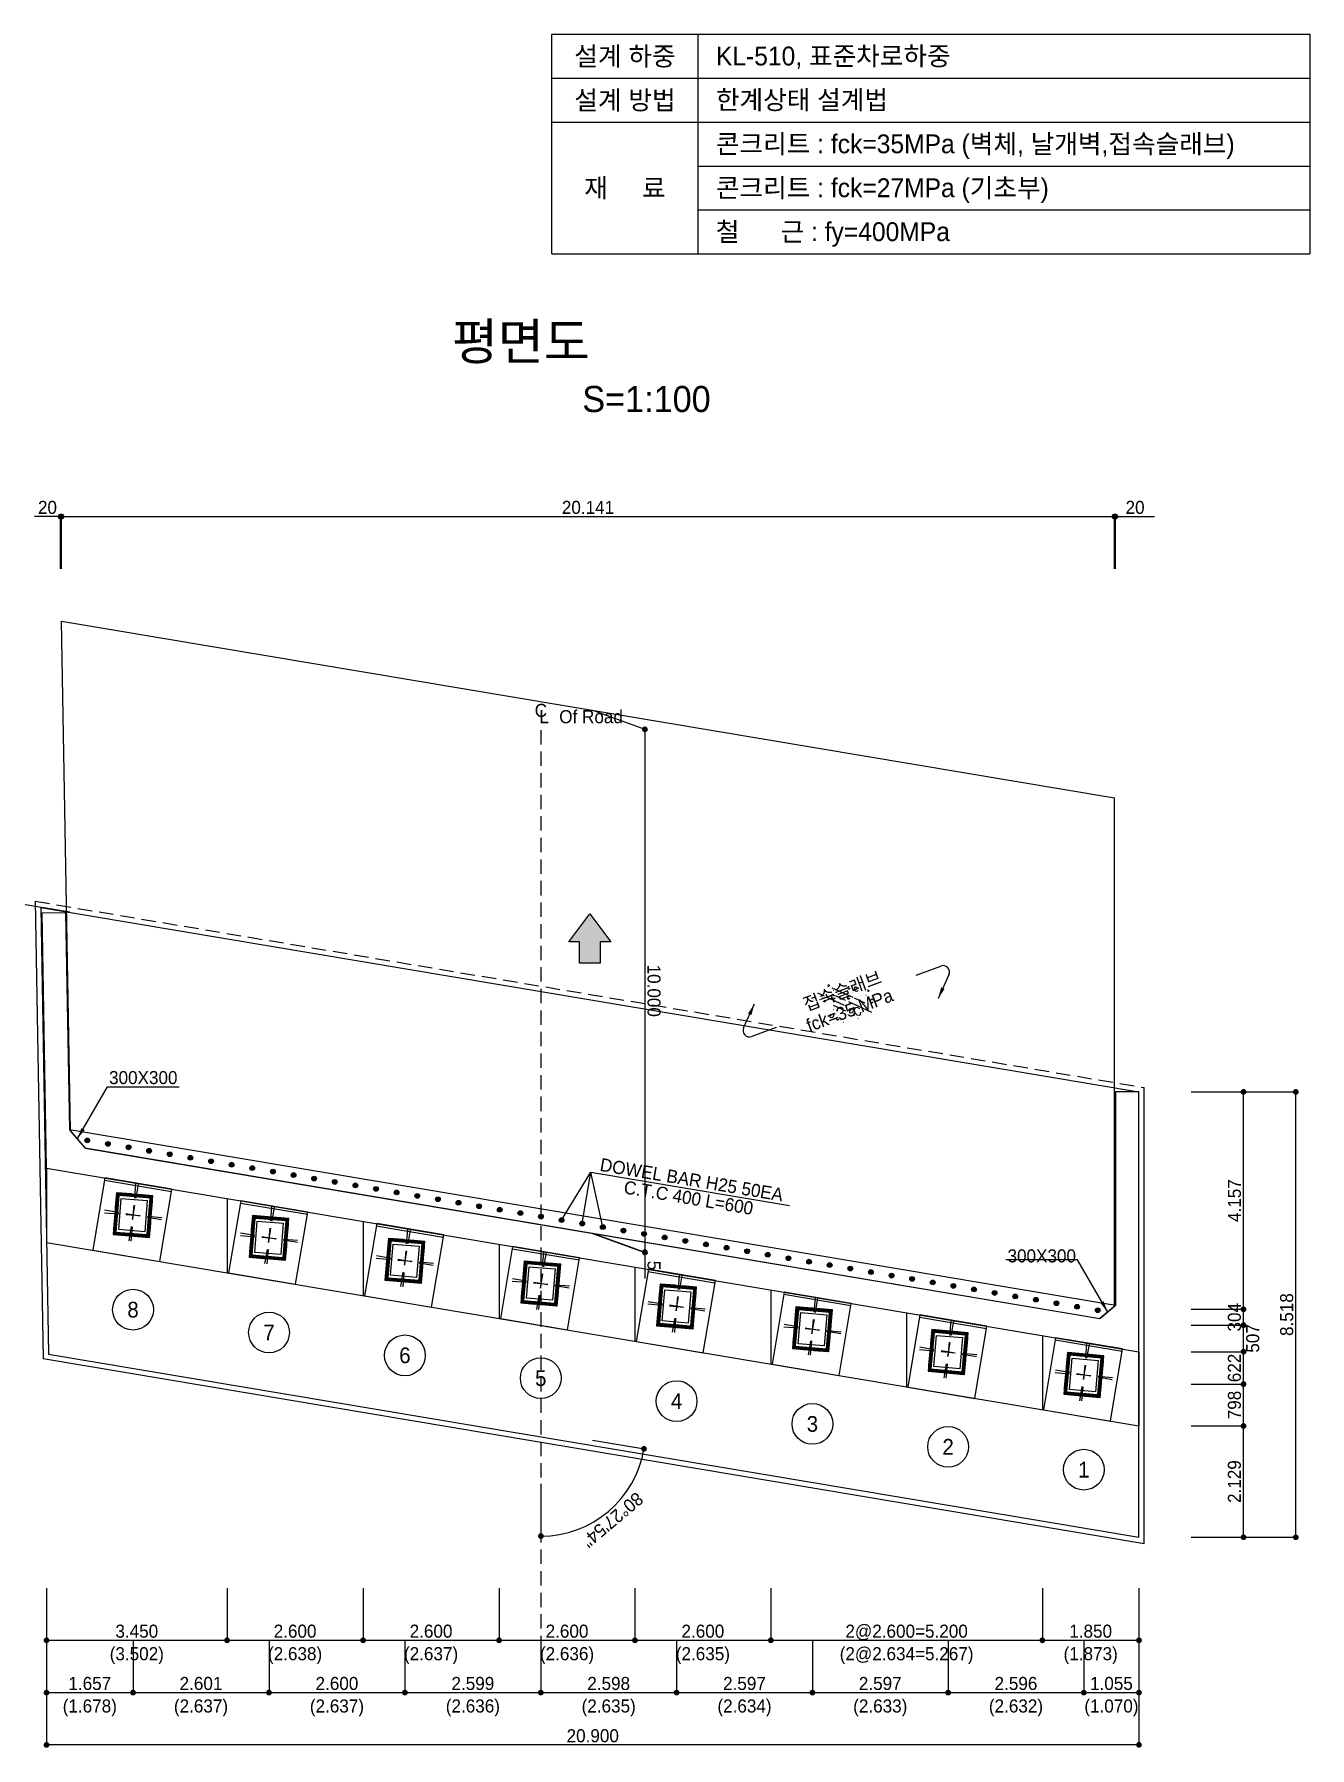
# Model space of a CAD drawing. Extents: x 38676 to 291569, y 34745 to 141830.
# Drawn here: x 93580 to 117979, y 56515 to 89288 of the extents above; entities that cross this region are included whole.
import ezdxf
from ezdxf.enums import TextEntityAlignment as Align

# ---------------------------------------------------------------- set-up
doc = ezdxf.new("R2010")
doc.units = 0
doc.header["$LTSCALE"] = 550
doc.header["$MEASUREMENT"] = 0
doc.linetypes.add('A-DASHD01', pattern=[0.75, 0.5, -0.25])
doc.layers.get('0').update_dxf_attribs({"linetype": 'CONTINUOUS'})
for name, color, linetype in [('10 지반', 8, 'CONTINUOUS'), ('CS-CNTL', 1, 'A-DASHD01'), ('CS-CONC-MAJR', 4, 'CONTINUOUS'), ('CS-CONC-MINR', 3, 'A-DASHD01'), ('CS-DIML', 1, 'CONTINUOUS'), ('CS-DIMT', 3, 'CONTINUOUS'), ('CS-MISC', 3, 'CONTINUOUS'), ('CS-PATT', 1, 'CONTINUOUS'), ('CS-RBAR-MAJR', 6, 'CONTINUOUS'), ('CS-SYMB', 3, 'CONTINUOUS'), ('CS-TEXT', 3, 'CONTINUOUS'), ('CZ-TEX1', 6, 'CONTINUOUS'), ('CZ-TEX2', 3, 'CONTINUOUS')]:
    doc.layers.add(name, color=color, linetype=linetype)
doc.styles.add('A_STANDARD', font='')
doc.styles.get("Standard").update_dxf_attribs({"font": ''})
doc.styles.get('A_STANDARD').set_extended_font_data('Dotum')
doc.styles.get('Standard').set_extended_font_data('Dotum')

# ---------------------------------------------------------------- blocks, each defined once
blk = doc.blocks.new('CXAROW-HU')
blk.add_hatch(color=256).paths.add_polyline_path([(-2, 0), (2, 0), (2, 4.083721), (4, 4.083721), (0, 9.417055), (-4, 4.083721), (-2, 4.083721)])
blk.add_lwpolyline([(-4, 4.083721), (0, 9.417055), (4, 4.083721), (2, 4.083721), (2, 0), (-2, 0), (-2, 4.083721)], close=True)
at = {"layer": 'CS-SYMB', "color": 7, "style": 'A_STANDARD', "flags": 1}
blk.add_attdef('DIR', text='', height=4, dxfattribs=at).set_placement((0, 10.502657), align=Align.CENTER)
blk = doc.blocks.new('CSBSEC1')
at = {"layer": 'CS-RBAR-MAJR', "const_width": 0.45}
blk.add_lwpolyline([(0.225, 0, 1), (-0.225, 0, 1)], format="xyb", close=True, dxfattribs=at)
at = {"layer": 'CS-RBAR-MAJR'}
blk.add_circle((0, 0), 0.45, dxfattribs=at)
blk = doc.blocks.new('CXRECON')
for p, q in [((-1.983404, 6.46133), (-1.982532, 6.471292)), ((-1.982532, 6.471292), (-1.98166, 6.481254)), ((0.328395, 5.898027), (0.330983, 5.907686)), ((0.329102, 0.581558), (5.446292, 5.698747)), ((0.330983, 5.907686), (0.333571, 5.917345)), ((1.018924, 8.475117), (1.021512, 8.484776)), ((1.021512, 8.484776), (1.024101, 8.494435)), ((1.061643, 5.984746), (1.068714, 5.991817)), ((1.068714, 5.991817), (1.075785, 5.998888)), ((1.486342, 9.450894), (1.490568, 9.459957)), ((1.738179, 8.474135), (1.748179, 8.474135)), ((1.801551, 8.174562), (1.81121, 8.17715)), ((1.81121, 8.17715), (1.82087, 8.179738)), ((2.776041, 5.331488), (2.780267, 5.340551)), ((2.780267, 5.340551), (2.784493, 5.349614)), ((2.977981, 8.634162), (2.987943, 8.635034)), ((2.987943, 8.635034), (2.997905, 8.635905)), ((4.674451, 7.134424), (4.683514, 7.13865)), ((4.683514, 7.13865), (4.692577, 7.142876)), ((5.817293, 6.681077), (5.819881, 6.690736)), ((5.819881, 6.690736), (5.822469, 6.700396)), ((-5.851032, 2.537886), (-5.848444, 2.547545)), ((-5.848444, 2.547545), (-5.845856, 2.557205)), ((-5.751693, 1.416206), (-5.744033, 1.422633)), ((-5.744033, 1.422633), (-5.736372, 1.429061)), ((-5.097763, -2.526468), (-0.41422, 2.157075)), ((-4.619188, 3.411384), (-4.614962, 3.420447)), ((-3.9673, 0.955802), (-3.960229, 0.962874)), ((-3.960229, 0.962874), (-3.953158, 0.969945)), ((-3.38897, 3.374389), (-3.379907, 3.378616)), ((-3.379907, 3.378616), (-3.370844, 3.382842)), ((-1.848821, 3.030535), (-1.838821, 3.030535)), ((-1.761395, 2.4861), (-1.757168, 2.495163)), ((-1.757168, 2.495163), (-1.752942, 2.504226)), ((-1.621195, 4.896884), (-1.618607, 4.906543)), ((-1.052663, 0.743846), (-1.050075, 0.753506)), ((-1.050075, 0.753506), (-1.047487, 0.763165)), ((-0.362134, 3.320937), (-0.359546, 3.330596)), ((-0.359546, 3.330596), (-0.356958, 3.340255)), ((-0.141915, 4.592665), (-0.139327, 4.602324)), ((-0.090866, 2.48043), (2.227863, 4.799159)), ((0.892052, 0.381441), (0.900244, 0.387177)), ((0.900244, 0.387177), (0.908435, 0.392913)), ((0.987654, 3.60612), (0.988526, 3.616082)), ((0.988526, 3.616082), (0.989397, 3.626044)), ((2.227395, 3.129346), (2.233823, 3.137006)), ((2.233823, 3.137006), (2.240251, 3.144666)), ((2.658398, 2.927885), (2.664134, 2.936076)), ((2.664134, 2.936076), (2.66987, 2.944268)), ((3.958712, 0.75091), (3.959584, 0.760872)), ((3.959584, 0.760872), (3.960455, 0.770834)), ((4.464946, 4.901028), (4.472606, 4.907456)), ((4.472606, 4.907456), (4.480266, 4.913884)), ((4.671555, 0.714504), (4.680618, 0.71873)), ((4.680618, 0.71873), (4.689681, 0.722956)), ((4.866823, 0.04987), (4.876482, 0.052458)), ((4.876482, 0.052458), (4.886141, 0.055047)), ((5.126764, 4.103987), (5.129352, 4.113646)), ((5.129352, 4.113646), (5.13194, 4.123306)), ((5.42648, 2.52751), (5.43148, 2.53617)), ((5.43148, 2.53617), (5.43648, 2.544831)), ((5.81934, 1.415999), (5.821928, 1.425658)), ((6.444395, 4.892204), (6.446132, 4.902052)), ((6.446132, 4.902052), (6.447868, 4.9119)), ((-7.232091, -2.616294), (-7.229503, -2.606635)), ((-7.229503, -2.606635), (-7.226914, -2.596976)), ((-5.884535, -1.314253), (-5.883664, -1.304291)), ((-5.883664, -1.304291), (-5.882792, -1.294329)), ((-5.600266, -3.544687), (-5.592605, -3.538259)), ((-5.592605, -3.538259), (-5.584945, -3.531831)), ((-5.435821, -2.413065), (-5.425821, -2.413065)), ((-5.009131, -4.478694), (-5.004905, -4.469631)), ((-5.004905, -4.469631), (-5.000679, -4.460568)), ((-4.247074, -2.392191), (-4.237415, -2.389603)), ((-4.237415, -2.389603), (-4.227755, -2.387015)), ((-4.014372, -0.716292), (-4.011784, -0.706632)), ((-3.391865, -3.045531), (-3.382802, -3.041305)), ((-3.382802, -3.041305), (-3.373739, -3.037079)), ((-3.197284, -4.947034), (0.829977, -0.919772)), ((-2.913477, -4.169462), (-2.912606, -4.159501)), ((-2.912606, -4.159501), (-2.911734, -4.149539)), ((-2.64301, -2.390554), (-0.408553, -0.156097)), ((-2.433722, -4.410334), (-2.431134, -4.400674)), ((-2.431134, -4.400674), (-2.428546, -4.391015)), ((-1.743193, -1.833244), (-1.740605, -1.823584)), ((-1.740605, -1.823584), (-1.738016, -1.813925)), ((-0.968303, -4.41487), (-0.965715, -4.405211)), ((-0.849983, -0.317764), (-0.846563, -0.308367)), ((-0.846563, -0.308367), (-0.843143, -0.29897)), ((-0.471696, -1.633306), (-0.46747, -1.624243)), ((-0.46747, -1.624243), (-0.463244, -1.61518)), ((-0.240475, -3.931698), (2.485078, -1.206145)), ((-0.055167, -3.414033), (-0.052579, -3.404374)), ((0.989612, -4.240716), (0.9922, -4.231056)), ((2.362515, -2.944283), (2.371176, -2.939283)), ((2.371176, -2.939283), (2.379836, -2.934283)), ((3.055176, -3.627283), (3.057764, -3.617624)), ((3.057764, -3.617624), (3.060352, -3.607965)), ((3.745705, -1.050193), (3.748294, -1.040534)), ((3.748294, -1.040534), (3.750882, -1.030875)), ((4.616373, -0.059865), (4.624034, -0.053437)), ((4.624034, -0.053437), (4.631694, -0.047009)), ((5.355437, -2.907325), (5.359663, -2.898262)), ((5.359663, -2.898262), (5.36389, -2.889199)), ((5.38733, -1.102714), (5.389066, -1.092866)), ((5.389066, -1.092866), (5.390802, -1.083018)), ((-5.448838, -8.50558), (-5.441178, -8.499152)), ((-5.441178, -8.499152), (-5.433517, -8.492724)), ((-5.138004, -6.887754), (-3.65921, -5.40896)), ((-3.719433, -8.5981), (-3.715207, -8.589037)), ((-3.715207, -8.589037), (-3.710981, -8.579974)), ((-3.600812, -6.011194), (-3.595076, -6.003002)), ((-3.595076, -6.003002), (-3.589341, -5.994811)), ((-3.124251, -6.987424), (-3.121663, -6.977765)), ((-3.121663, -6.977765), (-3.119075, -6.968105)), ((-1.284968, -8.392007), (-1.28238, -8.382348)), ((-1.28238, -8.382348), (-1.279791, -8.372688)), ((-0.968303, -5.32863), (-0.965715, -5.318971)), ((-0.864949, -8.292944), (-0.855886, -8.288718)), ((-0.855886, -8.288718), (-0.846823, -8.284492)), ((0.057581, -7.024672), (0.058452, -7.01471)), ((0.058452, -7.01471), (0.059324, -7.004748)), ((0.413558, -6.563172), (0.42352, -6.562301)), ((0.42352, -6.562301), (0.433482, -6.561429)), ((0.818002, -5.752713), (0.822228, -5.74365)), ((0.822228, -5.74365), (0.826454, -5.734586)), ((2.364647, -6.204373), (2.367235, -6.194714)), ((2.367235, -6.194714), (2.369823, -6.185055)), ((4.130943, -6.345009), (4.137371, -6.337349)), ((4.137371, -6.337349), (4.143799, -6.329688)), ((4.668659, -5.705417), (4.677722, -5.70119)), ((4.677722, -5.70119), (4.686785, -5.696964)), ((4.767801, -5.020757), (4.775461, -5.014329)), ((4.775461, -5.014329), (4.783122, -5.007902))]:
    blk.add_line(p, q)
for points in [[(-0.873262, 6.859953), (-0.855306, 6.965297), (-0.793262, 7.059953), (-0.679376, 7.130771), (-0.553262, 7.139953), (-0.373504, 6.960817), (-0.473262, 6.699953)], [(2.445796, 7.406973), (2.153469, 7.279926), (2.005796, 6.966973), (2.110592, 6.631689), (2.445796, 6.446973), (2.779722, 6.496356), (2.965796, 6.686973), (2.999504, 6.94925), (2.885796, 7.206973)], [(-3.566539, 2.231494), (-3.675179, 2.058975), (-3.686539, 1.911494), (-3.585089, 1.76591), (-3.366539, 1.711494), (-3.157318, 1.806936), (-3.046539, 2.031494), (-3.070589, 2.241918), (-3.166539, 2.351494)], [(-2.277934, 4.28244), (-2.608996, 4.18211), (-2.837934, 4.04244), (-2.897751, 3.68492), (-2.397934, 3.32244), (-1.892488, 3.416346), (-1.637934, 3.84244), (-1.664775, 4.177286), (-1.757934, 4.28244)], [(-0.958798, 1.087352), (-0.983764, 0.869867), (-0.878798, 0.687352), (-0.663467, 0.605766), (-0.438798, 0.687352), (-0.316866, 1.033845), (-0.558798, 1.287352)], [(2.27784, 1.108099), (2.295796, 1.213443), (2.35784, 1.308099), (2.471726, 1.378917), (2.59784, 1.388099), (2.777598, 1.208963), (2.67784, 0.948099)], [(3.381617, 2.837496), (2.787248, 2.439128), (2.661617, 1.797496), (2.853516, 1.434227), (3.261617, 1.157496), (3.957451, 1.105425), (4.661617, 1.477496), (5.071687, 2.035374), (5.061617, 2.317496), (4.875898, 2.52002), (4.421617, 2.757496)], [(2.838332, 0.664018), (2.708987, 0.446206), (2.718332, 0.144018), (2.927255, -0.144373), (3.238332, -0.215982), (3.550919, 0.000506), (3.598332, 0.424018), (3.495334, 0.628576), (3.358332, 0.744018)], [(-6.217461, -3.281), (-6.199506, -3.175657), (-6.137461, -3.081), (-6.023575, -3.010182), (-5.897461, -3.001), (-5.717704, -3.180137), (-5.817461, -3.441)], [(-2.55502, -2.649097), (-2.886081, -2.749427), (-3.11502, -2.889097), (-3.174836, -3.246617), (-2.67502, -3.609097), (-2.169573, -3.515191), (-1.91502, -3.089097), (-1.94186, -2.754251), (-2.03502, -2.649097)], [(2.01089, -5.363698), (2.11122, -5.69476), (2.25089, -5.923698), (2.608411, -5.983515), (2.97089, -5.483698), (2.876985, -4.978252), (2.45089, -4.723698), (2.116045, -4.750538), (2.01089, -4.843698)], [(3.537973, -3.952404), (3.513006, -4.169889), (3.617973, -4.352404), (3.833304, -4.43399), (4.057973, -4.352404), (4.179904, -4.005911), (3.937973, -3.752404)], [(-2.430628, -5.868774), (-2.412672, -5.763431), (-2.350628, -5.668774), (-2.236742, -5.597956), (-2.110628, -5.588774), (-1.930871, -5.767911), (-2.030628, -6.028774)]]:
    blk.add_lwpolyline(points)
blk = doc.blocks.new('CXDIMDT2')
at = {"layer": 'CS-MISC', "const_width": 0.5}
blk.add_lwpolyline([(0.25, 0, 1), (-0.25, 0, 1)], format="xyb", close=True, dxfattribs=at)
blk = doc.blocks.new('교대_설계법')
at = {"layer": '10 지반', "color": 4}
for p, q in [((-7200, 0), (50, 0)), ((-7200, -2100), (-7200, 0)), ((-5800, -2100), (-5800, 0)), ((50, 0), (50, -2100)), ((-7200, -420), (50, -420)), ((-7200, -840), (50, -840)), ((-5800, -1260), (50, -1260)), ((-5800, -1680), (50, -1680)), ((-7200, -2100), (50, -2100))]:
    blk.add_line(p, q, dxfattribs=at)
at = {"layer": 'CS-TEXT'}
for s, p in [('설계 하중', (-6500, -210)), ('설계 방법', (-6500, -630)), ('재     료', (-6500, -1470))]:
    blk.add_text(s, height=180, dxfattribs=at).set_placement(p, align=Align.MIDDLE_CENTER)
for s, p in [('KL-510, 표준차로하중', (-5630, -208)), ('한계상태 설계법', (-5630, -628)), ('콘크리트 : fck=35MPa (벽체, 날개벽,접속슬래브)', (-5630, -1048)), ('콘크리트 : fck=27MPa (기초부)', (-5630, -1468)), ('철      근 : fy=400MPa', (-5630, -1888))]:
    blk.add_text(s, height=180, dxfattribs=at).set_placement(p, align=Align.MIDDLE_LEFT)

msp = doc.modelspace()

# ---------------------------------------------------------------- linework, layer by layer
at = {"layer": 'CS-CNTL', "linetype": 'A-DASHD01'}
for p, q in [((103271, 75981), (103271, 57463)), ((95568, 67296), (95369, 66112)), ((95517, 67302), (95420, 66106)), ((95152, 67131), (95088, 66333)), ((95850, 67074), (95152, 67131)), ((95785, 66277), (95850, 67074)), ((98169, 66859), (97970, 65675)), ((98119, 66865), (98021, 65669)), ((94921, 66748), (96017, 66660)), ((96011, 66613), (94926, 66795)), ((97754, 66694), (97688, 65897)), ((98451, 66637), (97754, 66694)), ((98386, 65840), (98451, 66637)), ((95088, 66333), (95785, 66277)), ((97522, 66312), (98618, 66222)), ((98612, 66176), (97527, 66358)), ((100354, 66258), (100288, 65461)), ((101052, 66200), (100354, 66258)), ((100769, 66422), (100571, 65239)), ((100720, 66428), (100620, 65232)), ((97688, 65897), (98386, 65840)), ((100122, 65876), (101218, 65785)), ((101212, 65739), (100128, 65921)), ((100986, 65403), (101052, 66200)), ((103369, 65985), (103170, 64802)), ((103319, 65992), (103219, 64796)), ((102954, 65822), (102887, 65024)), ((103651, 65763), (102954, 65822)), ((103584, 64966), (103651, 65763)), ((105967, 65548), (105768, 64365)), ((105918, 65554), (105817, 64358)), ((100288, 65461), (100986, 65403)), ((102721, 65440), (103817, 65348)), ((103812, 65303), (102727, 65485)), ((105553, 65384), (105485, 64587)), ((106250, 65325), (105553, 65384)), ((106182, 64528), (106250, 65325)), ((102887, 65024), (103584, 64966)), ((105319, 65003), (106415, 64910)), ((106410, 64865), (105325, 65047)), ((108151, 64949), (108082, 64151)), ((108848, 64888), (108151, 64949)), ((108564, 65112), (108365, 63928)), ((108516, 65118), (108413, 63922)), ((105485, 64587), (106182, 64528)), ((107917, 64567), (109013, 64473)), ((109007, 64429), (107922, 64611)), ((108779, 64091), (108848, 64888)), ((111161, 64674), (110962, 63491)), ((111114, 64681), (111009, 63485)), ((110748, 64512), (110678, 63715)), ((111445, 64451), (110748, 64512)), ((111375, 63654), (111445, 64451)), ((113757, 64237), (113558, 63054)), ((113710, 64243), (113605, 63048)), ((108082, 64151), (108779, 64091)), ((110514, 64131), (111609, 64035)), ((111604, 63992), (110519, 64174)), ((113344, 64075), (113273, 63278)), ((114041, 64013), (113344, 64075)), ((113971, 63217), (114041, 64013)), ((110678, 63715), (111375, 63654)), ((113109, 63694), (114205, 63597)), ((114200, 63555), (113115, 63737)), ((113273, 63278), (113971, 63217))]:
    msp.add_line(p, q, dxfattribs=at)
at = {"layer": 'CS-CONC-MAJR'}
for p, q in [((94272, 68317), (94102, 78064)), ((94102, 78064), (114242, 74681)), ((114242, 64962), (114242, 74681)), ((93703, 72588), (93852, 64045)), ((93703, 72588), (114712, 69059)), ((93729, 72484), (94179, 72492)), ((93814, 67600), (93729, 72484)), ((94179, 72492), (94252, 68333)), ((114712, 69059), (114262, 69059)), ((114262, 69059), (114262, 64973)), ((114712, 60541), (114712, 69059)), ((114712, 64090), (114712, 69059)), ((94252, 68338), (114262, 64977)), ((94252, 68333), (94553, 67983)), ((94555, 67988), (94272, 68317)), ((94553, 67983), (113966, 64722)), ((94555, 67988), (113965, 64728)), ((93814, 67600), (93814, 66181)), ((93814, 67600), (114712, 64090)), ((94929, 67413), (94697, 66032)), ((96203, 67148), (94921, 67364)), ((96211, 67198), (94929, 67413)), ((95979, 65817), (96211, 67198)), ((95198, 67077), (95152, 67131)), ((95796, 67029), (95850, 67074)), ((97268, 67020), (97268, 65601)), ((97530, 66976), (97298, 65596)), ((98804, 66712), (97522, 66927)), ((98812, 66761), (97530, 66976)), ((97799, 66640), (97754, 66694)), ((98397, 66591), (98451, 66637)), ((98580, 65380), (98812, 66761)), ((99870, 66583), (99870, 65164)), ((100130, 66540), (99898, 65159)), ((101412, 66324), (100130, 66540)), ((95142, 66379), (95088, 66333)), ((95740, 66331), (95785, 66277)), ((101404, 66275), (100122, 66490)), ((100400, 66204), (100354, 66258)), ((101180, 64944), (101412, 66324)), ((93814, 66181), (114712, 62670)), ((94697, 66032), (95979, 65817)), ((97742, 65943), (97688, 65897)), ((98340, 65894), (98386, 65840)), ((100998, 66154), (101052, 66200)), ((102471, 66146), (102471, 64727)), ((102729, 66103), (102497, 64722)), ((104003, 65838), (102721, 66054)), ((104011, 65888), (102729, 66103)), ((103779, 64507), (104011, 65888)), ((97298, 65596), (98580, 65380)), ((103000, 65768), (102954, 65822)), ((103597, 65717), (103651, 65763)), ((105070, 65710), (105070, 64290)), ((105328, 65666), (105096, 64286)), ((106601, 65402), (105319, 65617)), ((106610, 65451), (105328, 65666)), ((100342, 65506), (100288, 65461)), ((100940, 65457), (100986, 65403)), ((105598, 65330), (105553, 65384)), ((106196, 65279), (106250, 65325)), ((106378, 64070), (106610, 65451)), ((107669, 65273), (107669, 63853)), ((107925, 65230), (107693, 63850)), ((109207, 65015), (107925, 65230)), ((99898, 65159), (101180, 64944)), ((102941, 65070), (102887, 65024)), ((103539, 65020), (103584, 64966)), ((109199, 64966), (107917, 65181)), ((108196, 64894), (108151, 64949)), ((108975, 63634), (109207, 65015)), ((113965, 64728), (114242, 64962)), ((114262, 64973), (113966, 64722)), ((102497, 64722), (103779, 64507)), ((105539, 64633), (105485, 64587)), ((106137, 64582), (106182, 64528)), ((108794, 64843), (108848, 64888)), ((110268, 64837), (110268, 63417)), ((110522, 64794), (110290, 63413)), ((111796, 64529), (110514, 64745)), ((111804, 64579), (110522, 64794)), ((111572, 63198), (111804, 64579)), ((105096, 64286), (106378, 64070)), ((110793, 64458), (110748, 64512)), ((111391, 64405), (111445, 64451)), ((112865, 64400), (112865, 62981)), ((113118, 64357), (112886, 62976)), ((114391, 64092), (113109, 64308)), ((114400, 64142), (113118, 64357)), ((93852, 64045), (114712, 60541)), ((108136, 64197), (108082, 64151)), ((108734, 64145), (108779, 64091)), ((113389, 64021), (113344, 64075)), ((113987, 63968), (114041, 64013)), ((114168, 62761), (114400, 64142)), ((114712, 64090), (114712, 62670)), ((107693, 63850), (108975, 63634)), ((110732, 63760), (110678, 63715)), ((111330, 63708), (111375, 63654)), ((110290, 63413), (111572, 63198)), ((113328, 63323), (113273, 63278)), ((113925, 63271), (113971, 63217)), ((112886, 62976), (114168, 62761))]:
    msp.add_line(p, q, dxfattribs=at)
at = {"layer": 'CS-CONC-MAJR', "linetype": 'Continuous'}
for p, q in [((93600, 72706), (93753, 63960)), ((114812, 60423), (114812, 69143)), ((93753, 63960), (114812, 60423))]:
    msp.add_line(p, q, dxfattribs=at)
at = {"layer": 'CS-CONC-MAJR'}
for points in [[(95152, 67131), (95088, 66333), (95785, 66277), (95850, 67074)], [(95198, 67077), (95142, 66379), (95740, 66331), (95796, 67029)], [(97754, 66694), (97688, 65897), (98386, 65840), (98451, 66637)], [(97799, 66640), (97742, 65943), (98340, 65894), (98397, 66591)], [(100354, 66258), (100288, 65461), (100986, 65403), (101052, 66200)], [(100400, 66204), (100342, 65506), (100940, 65457), (100998, 66154)], [(102954, 65822), (102887, 65024), (103584, 64966), (103651, 65763)], [(103000, 65768), (102941, 65070), (103539, 65020), (103597, 65717)], [(105553, 65384), (105485, 64587), (106182, 64528), (106250, 65325)], [(105598, 65330), (105539, 64633), (106137, 64582), (106196, 65279)], [(108151, 64949), (108082, 64151), (108779, 64091), (108848, 64888)], [(108196, 64894), (108136, 64197), (108734, 64145), (108794, 64843)], [(110748, 64512), (110678, 63715), (111375, 63654), (111445, 64451)], [(110793, 64458), (110732, 63760), (111330, 63708), (111391, 64405)], [(113344, 64075), (113273, 63278), (113971, 63217), (114041, 64013)], [(113389, 64021), (113328, 63323), (113925, 63271), (113987, 63968)]]:
    msp.add_lwpolyline(points, close=True, dxfattribs=at)
at = {"layer": 'CS-CONC-MAJR', "linetype": 'Continuous'}
for points in [[(95742, 66983), (95694, 66385), (95195, 66425), (95244, 67023)], [(98344, 66546), (98294, 65948), (97796, 65988), (97845, 66586)], [(100944, 66109), (100894, 65511), (100396, 65552), (100446, 66150)], [(103543, 65672), (103493, 65074), (102995, 65116), (103045, 65714)], [(106142, 65234), (106091, 64636), (105593, 64679), (105644, 65276)], [(108740, 64797), (108688, 64200), (108190, 64243), (108242, 64840)], [(111337, 64360), (111284, 63762), (110786, 63806), (110838, 64403)], [(113933, 63923), (113880, 63325), (113382, 63369), (113435, 63967)]]:
    msp.add_lwpolyline(points, close=True, dxfattribs=at)
at = {"layer": 'CS-CONC-MINR', "linetype": 'A-DASHD01'}
msp.add_line((93600, 72706), (114812, 69143), dxfattribs=at)
at = {"layer": 'CS-DIML'}
for p, q in [((94082, 80064), (93582, 80064)), ((94082, 79064), (94082, 80114)), ((94082, 80064), (94102, 80064)), ((94102, 79064), (94102, 80114)), ((94102, 80064), (114242, 80064)), ((114242, 79064), (114242, 80114)), ((114242, 80064), (114262, 80064)), ((114262, 79064), (114262, 80114)), ((114262, 80064), (115012, 80064)), ((104260, 76358), (105310, 75976)), ((105260, 75994), (105260, 65994)), ((94257, 72495), (93221, 72669)), ((110451, 71292), (110920, 71467)), ((111077, 71298), (110869, 70843)), ((107148, 70287), (107356, 70742)), ((107774, 70293), (107306, 70118)), ((94402, 68158), (94980, 69158)), ((94980, 69158), (96350, 69158)), ((115712, 69059), (116762, 69059)), ((116712, 69059), (117762, 69059)), ((116712, 64901), (116712, 69059)), ((117712, 60541), (117712, 69059)), ((103667, 66607), (104227, 67527)), ((104061, 66541), (104227, 67527)), ((104227, 67527), (108024, 66889)), ((104456, 66475), (104227, 67527)), ((104260, 66358), (105310, 65976)), ((104260, 66353), (105310, 65971)), ((105260, 65994), (105260, 65989)), ((105260, 65989), (105260, 65489)), ((113537, 65848), (112167, 65848)), ((114114, 64848), (113537, 65848)), ((115712, 64901), (116762, 64901)), ((116712, 64597), (116712, 64901)), ((115712, 64597), (116762, 64597)), ((116712, 64090), (116712, 64597)), ((115712, 64090), (116762, 64090)), ((116712, 63469), (116712, 64090)), ((115712, 63469), (116762, 63469)), ((116712, 62670), (116712, 63469)), ((115712, 62670), (116762, 62670)), ((116712, 60541), (116712, 62670)), ((104257, 62397), (105292, 62223)), ((103271, 61563), (103271, 60513)), ((115712, 60541), (116762, 60541)), ((116712, 60541), (117762, 60541)), ((93814, 59570), (93814, 58520)), ((97268, 59570), (97268, 58520)), ((99870, 59570), (99870, 58520)), ((102471, 59570), (102471, 58520)), ((105070, 59570), (105070, 58520)), ((107669, 59570), (107669, 58520)), ((112864, 59570), (112864, 58520)), ((114712, 59570), (114712, 58520)), ((93814, 58570), (93814, 57520)), ((93814, 58570), (97268, 58570)), ((95469, 58570), (95469, 57520)), ((97268, 58570), (99870, 58570)), ((98070, 58570), (98070, 57520)), ((99870, 58570), (102471, 58570)), ((100670, 58570), (100670, 57520)), ((102471, 58570), (105070, 58570)), ((103269, 58570), (103269, 57520)), ((105070, 58570), (107669, 58570)), ((105867, 58570), (105867, 57520)), ((107669, 58570), (112864, 58570)), ((108465, 58570), (108465, 57520)), ((111061, 58570), (111061, 57520)), ((112864, 58570), (114712, 58570)), ((113657, 58570), (113657, 57520)), ((114712, 58570), (114712, 57520)), ((93814, 57570), (95469, 57570)), ((93814, 57570), (93814, 56520)), ((95469, 57570), (98070, 57570)), ((98070, 57570), (100670, 57570)), ((100670, 57570), (103269, 57570)), ((103269, 57570), (105867, 57570)), ((105867, 57570), (108465, 57570)), ((108465, 57570), (111061, 57570)), ((111061, 57570), (113657, 57570)), ((113657, 57570), (114712, 57570)), ((114712, 57570), (114712, 56520)), ((114712, 56570), (93814, 56570))]:
    msp.add_line(p, q, dxfattribs=at)
for centre, radius, start, end in [((110963, 71350), 125, 335.465, 110.465), ((107262, 70235), 125, 155.465, 290.465), ((103271, 62563), 2000, 270, 350.465)]:
    msp.add_arc(centre, radius, start, end, dxfattribs=at)
for points in [[(110869, 70843), (110994, 71028), (110869, 70843), (110927, 71058)], [(107356, 70742), (107231, 70557), (107356, 70742), (107298, 70527)], [(94402, 68158), (94480, 68367), (94402, 68158), (94544, 68330)], [(114114, 64848), (113973, 65020), (114114, 64848), (114036, 65056)]]:
    msp.add_solid(points, dxfattribs=at)
at = {"layer": 'CS-PATT'}
for points in [[(95168, 67113), (95106, 66349), (95770, 66295), (95832, 67059)], [(95183, 67095), (95124, 66364), (95755, 66313), (95814, 67044)], [(97769, 66676), (97706, 65912), (98371, 65858), (98433, 66622)], [(97784, 66658), (97724, 65927), (98355, 65876), (98415, 66607)], [(100370, 66240), (100306, 65476), (100970, 65421), (101034, 66185)], [(100385, 66222), (100324, 65491), (100955, 65439), (101016, 66169)], [(102969, 65804), (102905, 65040), (103569, 64984), (103633, 65748)], [(102984, 65786), (102923, 65055), (103554, 65002), (103615, 65732)], [(105568, 65366), (105503, 64603), (106167, 64546), (106232, 65310)], [(105583, 65348), (105521, 64618), (106152, 64564), (106214, 65295)], [(108166, 64930), (108100, 64167), (108764, 64109), (108830, 64873)], [(108181, 64912), (108118, 64182), (108749, 64127), (108812, 64858)], [(110763, 64494), (110696, 63730), (111360, 63672), (111427, 64436)], [(110778, 64476), (110714, 63745), (111345, 63690), (111409, 64421)], [(113359, 64057), (113292, 63293), (113956, 63235), (114023, 63998)], [(113374, 64039), (113310, 63308), (113940, 63253), (114005, 63983)]]:
    msp.add_lwpolyline(points, close=True, dxfattribs=at)
at = {"layer": 'CS-SYMB'}
for centre in [(95469, 64894), (98070, 64457), (100670, 64020), (103269, 63584), (105867, 63145), (108465, 62709), (111061, 62271), (113657, 61834)]:
    msp.add_circle(centre, 390, dxfattribs=at)

# ---------------------------------------------------------------- block references
at = {"xscale": 2, "yscale": 2, "zscale": 2}
msp.add_blockref('교대_설계법', (117879, 89288), dxfattribs=at)
at = {"layer": 'CS-RBAR-MAJR', "xscale": 100, "yscale": 100, "zscale": 100, "rotation": 270}
for p in [(94594, 68131), (94989, 68065), (95383, 67999), (95777, 67932), (96172, 67866), (96566, 67800), (96961, 67733), (97355, 67667), (97750, 67601), (98144, 67535), (98539, 67468), (98933, 67402), (99328, 67336), (99722, 67270), (100117, 67203), (100511, 67137), (100906, 67071), (101300, 67005), (101695, 66938), (102089, 66872), (102484, 66806), (102878, 66740), (103272, 66673), (103667, 66607), (104061, 66541), (104456, 66475), (104850, 66408), (105245, 66342), (105639, 66276), (106034, 66209), (106428, 66143), (106823, 66077), (107217, 66011), (107612, 65944), (108006, 65878), (108401, 65812), (108795, 65746), (109190, 65679), (109584, 65613), (109979, 65547), (110373, 65481), (110767, 65414), (111162, 65348), (111556, 65282), (111951, 65216), (112345, 65149), (112740, 65083), (113134, 65017), (113529, 64951), (113923, 64884)]:
    msp.add_blockref('CSBSEC1', p, dxfattribs=at)
at = {"layer": 'CS-SYMB'}
for name, p, xscale, yscale, zscale in [('CXDIMDT2', (94082, 80064), 110, 110, 110), ('CXDIMDT2', (94102, 80064), 110, 110, 110), ('CXDIMDT2', (94102, 80064), 110, 110, 110), ('CXDIMDT2', (114242, 80064), 110, 110, 110), ('CXDIMDT2', (114242, 80064), 110, 110, 110), ('CXDIMDT2', (114262, 80064), 110, 110, 110), ('CXDIMDT2', (114262, 80064), 110, 110, 110), ('CXDIMDT2', (105260, 75994), 110, 110, 110), ('CXAROW-HU', (104207, 71523), 100, 100, 100), ('CXDIMDT2', (105260, 65994), 110, 110, 110), ('CXDIMDT2', (105260, 65994), 110, 110, 110), ('CXDIMDT2', (105260, 65989), 110, 110, 110), ('CXDIMDT2', (105260, 65989), 110, 110, 110), ('CXDIMDT2', (103271, 60563), 110, 110, 110)]:
    msp.add_blockref(name, p, dxfattribs=dict(at, xscale=xscale, yscale=yscale, zscale=zscale))
for name, p, xscale, yscale, zscale, rotation in [('CXRECON', (109113, 70793), 66.666667, 66.666667, 66.666667, 290.465), ('CXRECON', (109113, 70793), 66.666667, 66.666667, 66.666667, 290.465), ('CXDIMDT2', (116712, 69059), 110, 110, 110, 90), ('CXDIMDT2', (117712, 69059), 110, 110, 110, 90), ('CXDIMDT2', (104061, 66541), 110, 110, 110, 350.465), ('CXDIMDT2', (116712, 64901), 110, 110, 110, 90), ('CXDIMDT2', (116712, 64901), 110, 110, 110, 90), ('CXDIMDT2', (116712, 64597), 110, 110, 110, 90), ('CXDIMDT2', (116712, 64597), 110, 110, 110, 90), ('CXDIMDT2', (116712, 64090), 110, 110, 110, 90), ('CXDIMDT2', (116712, 64090), 110, 110, 110, 90), ('CXDIMDT2', (116712, 63469), 110, 110, 110, 90), ('CXDIMDT2', (116712, 63469), 110, 110, 110, 90), ('CXDIMDT2', (116712, 62670), 110, 110, 110, 90), ('CXDIMDT2', (116712, 62670), 110, 110, 110, 90), ('CXDIMDT2', (105243, 62232), 109.9999999999999, 109.9999999999999, 109.9999999999999, 80.465), ('CXDIMDT2', (116712, 60541), 110, 110, 110, 90), ('CXDIMDT2', (117712, 60541), 110, 110, 110, 90), ('CXDIMDT2', (93814, 58570), 110, 110, 110, 90), ('CXDIMDT2', (97268, 58570), 110, 110, 110, 90), ('CXDIMDT2', (97268, 58570), 110, 110, 110, 90), ('CXDIMDT2', (99870, 58570), 110, 110, 110, 90), ('CXDIMDT2', (99870, 58570), 110, 110, 110, 90), ('CXDIMDT2', (102471, 58570), 110, 110, 110, 90), ('CXDIMDT2', (102471, 58570), 110, 110, 110, 90), ('CXDIMDT2', (105070, 58570), 110, 110, 110, 90), ('CXDIMDT2', (105070, 58570), 110, 110, 110, 90), ('CXDIMDT2', (107669, 58570), 110, 110, 110, 90), ('CXDIMDT2', (107669, 58570), 110, 110, 110, 90), ('CXDIMDT2', (112864, 58570), 110, 110, 110, 90), ('CXDIMDT2', (112864, 58570), 110, 110, 110, 90), ('CXDIMDT2', (114712, 58570), 110, 110, 110, 90), ('CXDIMDT2', (93814, 57570), 110, 110, 110, 90), ('CXDIMDT2', (95469, 57570), 110, 110, 110, 90), ('CXDIMDT2', (95469, 57570), 110, 110, 110, 90), ('CXDIMDT2', (98070, 57570), 110, 110, 110, 90), ('CXDIMDT2', (98070, 57570), 110, 110, 110, 90), ('CXDIMDT2', (100670, 57570), 110, 110, 110, 90), ('CXDIMDT2', (100670, 57570), 110, 110, 110, 90), ('CXDIMDT2', (103269, 57570), 110, 110, 110, 90), ('CXDIMDT2', (103269, 57570), 110, 110, 110, 90), ('CXDIMDT2', (105867, 57570), 110, 110, 110, 90), ('CXDIMDT2', (105867, 57570), 110, 110, 110, 90), ('CXDIMDT2', (108465, 57570), 110, 110, 110, 90), ('CXDIMDT2', (108465, 57570), 110, 110, 110, 90), ('CXDIMDT2', (111061, 57570), 110, 110, 110, 90), ('CXDIMDT2', (111061, 57570), 110, 110, 110, 90), ('CXDIMDT2', (113657, 57570), 110, 110, 110, 90), ('CXDIMDT2', (113657, 57570), 110, 110, 110, 90), ('CXDIMDT2', (114712, 57570), 110, 110, 110, 90), ('CXDIMDT2', (93814, 56570), 110, 110, 110, 90), ('CXDIMDT2', (114712, 56570), 110, 110, 110, 90)]:
    msp.add_blockref(name, p, dxfattribs=dict(at, xscale=xscale, yscale=yscale, zscale=zscale, rotation=rotation))

# ---------------------------------------------------------------- texts
at = {"layer": 'CS-DIMT', "style": 'A_STANDARD'}
for s, rotation, p in [('20', 360, (93832, 80114)), ('20.141', 360, (104172, 80114)), ('20', 360, (114637, 80114)), ('10.000', 270, (105310, 70994)), ('300X300', 360, (95665, 69208)), ('DOWEL BAR H25 50EA', 350.465, (106134, 67257)), ('C.T.C 400 L=600', 350.465, (106076, 66912)), ('4.157', 450, (116662, 66980)), ('300X300', 360, (112852, 65798)), ('5', 270, (105310, 65739)), ('304', 450, (116662, 64749)), ('8.518', 450, (117662, 64800)), ('622', 450, (116662, 63779)), ('798', 450, (116662, 63070)), ('2.129', 450, (116662, 61606)), (' 80°27\'54"', 220.2325, (104595, 60998)), ('3.450', 360, (95541, 58620)), ('2.600', 360, (98569, 58620)), ('2.600', 360, (101170, 58620)), ('2.600', 360, (103771, 58620)), ('2.600', 360, (106370, 58620)), ('2@2.600=5.200', 360, (110267, 58620)), ('1.850', 360, (113788, 58620)), ('1.657', 360, (94642, 57620)), ('2.601', 360, (96769, 57620)), ('2.600', 360, (99370, 57620)), ('2.599', 360, (101970, 57620)), ('2.598', 360, (104568, 57620)), ('2.597', 360, (107166, 57620)), ('2.597', 360, (109763, 57620)), ('2.596', 360, (112359, 57620)), ('1.055', 360, (114185, 57620)), ('20.900', 360, (104263, 56620))]:
    msp.add_text(s, height=250, rotation=rotation, dxfattribs=at).set_placement(p, align=Align.CENTER)
for s, rotation, p in [('507', 450, (116762, 64344)), ('(3.502)', 360, (95541, 58439)), ('(2.638)', 360, (98569, 58439)), ('(2.637)', 360, (101170, 58439)), ('(2.636)', 360, (103771, 58439)), ('(2.635)', 360, (106370, 58439)), ('(2@2.634=5.267)', 360, (110267, 58439)), ('(1.873)', 360, (113788, 58439)), ('(1.678)', 360, (94642, 57439)), ('(2.637)', 360, (96769, 57439)), ('(2.637)', 360, (99370, 57439)), ('(2.636)', 360, (101970, 57439)), ('(2.635)', 360, (104568, 57439)), ('(2.634)', 360, (107166, 57439)), ('(2.633)', 360, (109763, 57439)), ('(2.632)', 360, (112359, 57439)), ('(1.070)', 360, (114185, 57439))]:
    msp.add_text(s, height=250, rotation=rotation, dxfattribs=at).set_placement(p, align=Align.TOP_CENTER)
at = {"layer": 'CS-DIMT', "char_height": 250, "attachment_point": 8, "rotation": 20.465, "style": 'A_STANDARD'}
for s, insert in [('\\A1;접속슬래브', (109091, 70851)), ('\\A1;\\A1;fck=35 MPa}', (109222, 70500))]:
    msp.add_mtext(s, dxfattribs=dict(at, insert=insert))
at = {"layer": 'CS-DIMT', "insert": (94269, 66830), "char_height": 250, "attachment_point": 8, "style": 'A_STANDARD'}
msp.add_mtext('\\A1;', dxfattribs=at)
at = {"layer": 'CS-SYMB', "style": 'A_STANDARD'}
for s, p in [('8', (95469, 64744)), ('7', (98070, 64307)), ('6', (100670, 63870)), ('5', (103269, 63434)), ('4', (105867, 62995)), ('3', (108465, 62559)), ('2', (111061, 62121)), ('1', (113657, 61684))]:
    msp.add_text(s, height=300, rotation=360, dxfattribs=at).set_placement(p, align=Align.CENTER)
at = {"layer": 'CS-TEXT', "linetype": 'Continuous', "style": 'A_STANDARD'}
for s, p in [('C', (103271, 76231)), ('L', (103331, 76111)), ('Of Road', (104231, 76111))]:
    msp.add_text(s, height=250, rotation=360, dxfattribs=at).set_placement(p, align=Align.CENTER)
at = {"layer": 'CZ-TEX1', "style": 'A_STANDARD'}
msp.add_text('평면도', height=700, dxfattribs=at).set_placement((102888, 83062), align=Align.CENTER)
at = {"layer": 'CZ-TEX2', "style": 'A_STANDARD'}
msp.add_text('S=1:100', height=500, dxfattribs=at).set_placement((104064, 82062))

doc.saveas('drawing.dxf')
